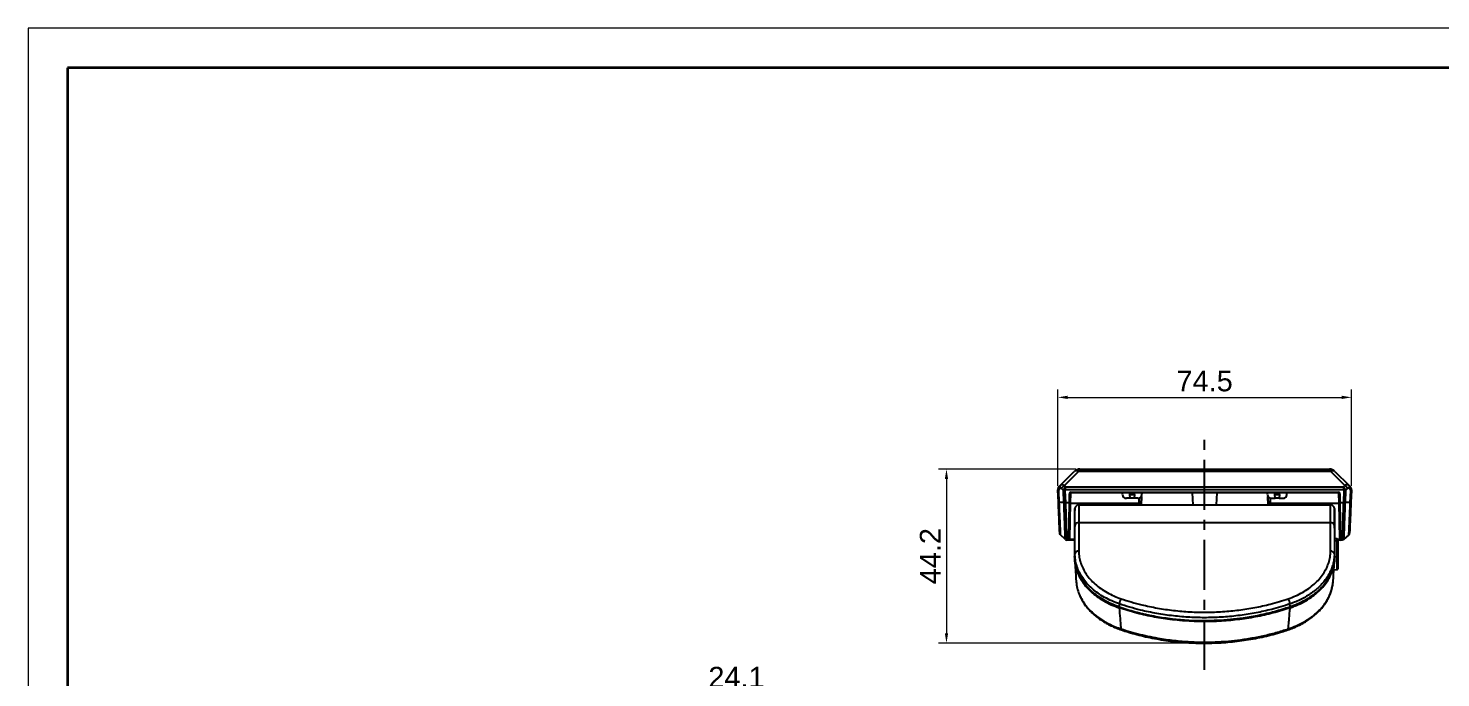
# Model space of a CAD drawing. Header units: millimetres. Extents: x -297 to 297, y -210 to 210.
# Drawn here: x -297 to 61.6, y 45.2 to 210 of the extents above; entities that cross this region are included whole.
import ezdxf

# ---------------------------------------------------------------- set-up
doc = ezdxf.new("R2010")
doc.units = ezdxf.units.MM
doc.linetypes.add('CENTERX2', pattern=[20.32, 12.7, -2.54, 2.54, -2.54])
doc.layers.get('0').update_dxf_attribs({"lineweight": 20})
for name, color, linetype, lineweight in [('AM_5', 3, 'Continuous', 25), ('粗实线层', 7, 'Continuous', 35), ('细实线层', 7, 'Continuous', 18)]:
    doc.layers.add(name, color=color, linetype=linetype, lineweight=lineweight)
doc.styles.add('标准', font='')
doc.styles.get('标准').set_extended_font_data('arial')

# ---------------------------------------------------------------- blocks, each defined once
blk = doc.blocks.new('$CAXA_FRAME_13B17AC1$')
at = {"layer": '粗实线层'}
for p, q in [((-287, 200), (-287, -200)), ((287, 200), (-287, 200))]:
    blk.add_line(p, q, dxfattribs=at)
at = {"layer": '细实线层'}
for p, q in [((297, 210), (-297, 210)), ((-297, 210), (-297, -210))]:
    blk.add_line(p, q, dxfattribs=at)

msp = doc.modelspace()

# ---------------------------------------------------------------- hatches: boundary and pattern name
at = {"layer": 'AM_5'}
for points in [[(-33.13, 116.76), (-33.13, 115.93), (-35.63, 116.34)], [(36.41, 116.76), (36.41, 115.93), (38.91, 116.34)], [(-64.32, 95.63), (-63.49, 95.63), (-63.9, 98.13)], [(-64.32, 56.47), (-63.49, 56.47), (-63.9, 53.97)]]:
    msp.add_hatch(color=7, dxfattribs=at).paths.add_polyline_path(points, flags=0)

# ---------------------------------------------------------------- linework, layer by layer
at = {"color": 7, "linetype": 'CENTERX2', "lineweight": 25}
msp.add_line((1.64, 47.17), (1.64, 106.49), dxfattribs=at)
at = {"color": 7, "linetype": 'Continuous', "lineweight": 25}
for p, q in [((-35.02, 93.97), (-31.45, 97.54)), ((-30.39, 97.54), (-33.97, 93.97)), ((33.66, 97.54), (-30.39, 97.54)), ((-30.03, 98.13), (33.31, 98.13)), ((37.24, 93.97), (33.66, 97.54)), ((34.73, 97.54), (38.31, 93.97)), ((-35.34, 93.65), (-35.02, 93.97)), ((-33.97, 93.97), (-33.64, 93.65)), ((-33.64, 93.65), (36.87, 93.65)), ((36.87, 93.65), (37.24, 93.97)), ((38.31, 93.97), (38.62, 93.65)), ((-35.63, 92.76), (-35.63, 92.9)), ((-35.49, 89.71), (-35.63, 92.76)), ((-35.03, 93.2), (-35.49, 92.75)), ((-35.49, 92.75), (-35.35, 89.7)), ((-34.07, 89.69), (-35.35, 89.7)), ((-34.2, 92.74), (-34.69, 93.2)), ((-34.07, 89.69), (-34.2, 92.74)), ((-33.84, 92.74), (-33.71, 89.7)), ((37.05, 92.9), (-33.82, 92.9)), ((-33.71, 89.69), (-32.69, 89.69)), ((-32.86, 80.13), (-32.69, 89.69)), ((-32.69, 89.69), (-32.65, 91.93)), ((-32.49, 89.7), (-32.66, 80.33)), ((-32.45, 91.93), (-32.49, 89.7)), ((-32.25, 92.32), (35.53, 92.32)), ((-32.25, 92.13), (-32.25, 92.32)), ((35.53, 92.13), (-32.25, 92.13)), ((-19.24, 91.68), (-19.26, 92.13)), ((-17.28, 90.73), (-18.24, 90.73)), ((-17.33, 91.68), (-17.35, 92.13)), ((-17.33, 91.68), (-16.19, 91.68)), ((-17.28, 90.73), (-17.33, 91.68)), ((-16.24, 90.73), (-17.28, 90.73)), ((-16.19, 91.68), (-16.24, 90.73)), ((-15.28, 90.73), (-16.24, 90.73)), ((-16.19, 91.68), (-16.17, 92.13)), ((-14.99, 89.48), (-14.97, 90.78)), ((-14.47, 91.15), (-14.49, 89.97)), ((-14.42, 91.22), (-14.46, 89.05)), ((-14.28, 91.68), (-14.26, 92.13)), ((-1.55, 92.13), (-1.34, 89.05)), ((4.61, 89.05), (4.83, 92.13)), ((17.56, 91.68), (17.54, 92.13)), ((17.74, 89.05), (17.7, 91.22)), ((17.77, 89.97), (17.75, 91.15)), ((18.25, 90.78), (18.27, 89.48)), ((18.56, 90.73), (19.52, 90.73)), ((19.47, 91.68), (19.45, 92.13)), ((19.47, 91.68), (20.61, 91.68)), ((19.52, 90.73), (19.47, 91.68)), ((20.56, 90.73), (19.52, 90.73)), ((20.61, 91.68), (20.56, 90.73)), ((20.56, 90.73), (21.52, 90.73)), ((20.61, 91.68), (20.63, 92.13)), ((22.52, 91.68), (22.54, 92.13)), ((35.53, 92.13), (35.53, 92.32)), ((35.77, 89.7), (35.73, 91.93)), ((35.94, 80.33), (35.77, 89.7)), ((35.93, 91.93), (35.97, 89.69)), ((35.97, 89.69), (36.94, 89.69)), ((35.97, 89.69), (36.14, 80.13)), ((36.94, 89.7), (37.07, 92.76)), ((37.41, 92.75), (37.28, 89.69)), ((38.62, 89.69), (37.28, 89.69)), ((37.93, 93.2), (37.41, 92.75)), ((38.75, 92.74), (38.29, 93.2)), ((38.62, 89.69), (38.75, 92.74)), ((38.9, 92.74), (38.77, 89.7)), ((38.91, 92.9), (38.9, 92.74)), ((-32.5, 89.48), (-14.99, 89.48)), ((-31.31, 88.1), (-31.36, 87.05)), ((-31.36, 87.05), (-31.36, 83.13)), ((-31.31, 83.87), (-31.31, 88.1)), ((-30.32, 89.05), (-30.32, 84.54)), ((-30.32, 89.05), (33.6, 89.05)), ((-27.86, 89.48), (-27.86, 89.05)), ((18.27, 89.48), (35.78, 89.48)), ((31.14, 89.48), (31.14, 89.05)), ((33.6, 84.54), (33.6, 89.05)), ((34.59, 88.1), (34.59, 83.87)), ((34.64, 87.05), (34.59, 88.1)), ((34.64, 83.13), (34.64, 87.05)), ((-31.31, 83.87), (-31.36, 83.13)), ((-31.36, 83.13), (-31.36, 75.9)), ((-31.34, 75.66), (-31.34, 82.88)), ((-31.31, 76.65), (-31.31, 83.87)), ((-30.32, 84.54), (-30.32, 77.33)), ((33.6, 84.54), (-30.32, 84.54)), ((33.6, 77.33), (33.6, 84.54)), ((34.59, 83.87), (34.59, 76.65)), ((34.64, 83.13), (34.59, 83.87)), ((34.64, 83.13), (34.64, 75.9)), ((-33.72, 80.28), (-35.01, 81.56)), ((-32.86, 80.13), (-33.37, 80.13)), ((-31.39, 80.13), (-32.86, 80.13)), ((-32.66, 80.33), (-31.38, 80.33)), ((35.27, 80.46), (34.64, 80.49)), ((35.27, 79.92), (34.64, 79.94)), ((35.27, 79.92), (35.27, 80.46)), ((35.27, 75.82), (35.27, 79.92)), ((35.45, 80.33), (35.94, 80.33)), ((35.46, 80.26), (35.46, 79.78)), ((36.14, 80.13), (35.46, 80.13)), ((35.46, 79.78), (35.46, 75.67)), ((36.59, 80.13), (36.14, 80.13)), ((38.27, 81.49), (36.93, 80.26)), ((-31.34, 75.66), (-31.34, 75.65)), ((35.27, 75.82), (34.62, 75.84)), ((34.62, 75.65), (34.62, 75.66)), ((35.27, 72.64), (35.27, 75.82)), ((35.46, 75.67), (35.46, 72.84)), ((34.45, 72.61), (35.27, 72.64)), ((-20.99, 63.54), (-19.93, 63.12)), ((-20.06, 62.94), (-19.93, 63.12)), ((-20.06, 62.94), (-20.05, 62.93)), ((24.27, 63.54), (23.21, 63.12)), ((23.34, 62.94), (23.21, 63.12)), ((23.32, 62.93), (23.34, 62.94)), ((-19.58, 57.48), (-19.59, 57.6)), ((-19.55, 57.4), (-19.58, 57.48)), ((-19.51, 57.34), (-19.55, 57.4)), ((1.64, 59.64), (-3.65, 59.64)), ((-3.65, 59.64), (-3.65, 59.64)), ((-1.67, 59.64), (-3.65, 59.64)), ((0.47, 59.64), (-1.67, 59.64)), ((1.64, 59.64), (0.47, 59.64)), ((1.64, 59.64), (1.64, 59.43)), ((22.79, 57.34), (22.83, 57.39)), ((22.83, 57.39), (22.85, 57.48)), ((22.85, 57.48), (22.87, 57.6)), ((-19.48, 57.32), (-19.51, 57.34)), ((22.75, 57.32), (22.79, 57.34))]:
    msp.add_line(p, q, dxfattribs=at)
for centre, radius, start, end in [((-30.03, 96.13), 2, 90, 135), ((-30.92, 96.78), 0.928, 55.1431, 124.8569), ((33.31, 96.13), 2, 45, 90), ((34.2, 96.78), 0.928, 55.1431, 124.8569), ((-34.63, 92.94), 1, 135, 182.5), ((-34.48, 93.58), 0.666, 143.7444, 214.2737), ((-33.18, 92.51), 1.65, 118.2866, 155.4303), ((36.37, 92.5), 1.71, 24.31, 59.579), ((37.76, 93.59), 0.658, 323.0327, 34.5388), ((37.91, 92.94), 1, 357.5, 45), ((-35.5, 92.87), 0.133, 103.6865, 166.3135), ((-35.53, 93.22), 0.473, 257.8127, 274.7969), ((-34.23, 101.18), 8.45, 270.209, 272.6529), ((-30.63, 102.32), 9.95, 249.4558, 251.2696), ((-32.62, 90.85), 1.15, 266.5223, 276.476), ((-32.25, 91.92), 0.4, 90, 179), ((-32.58, 93.08), 1.15, 266.5223, 276.476), ((-32.25, 91.93), 0.2, 90, 179), ((-18.24, 91.73), 1, 183, 270), ((-15.28, 91.73), 1, 270, 357), ((-14.99, 89.98), 0.5, 271.1436, 359), ((18.56, 91.73), 1, 183, 270), ((18.27, 89.98), 0.5, 181, 271.1951), ((21.52, 91.73), 1, 270, 357), ((35.53, 91.92), 0.4, 1, 90), ((35.53, 91.93), 0.2, 1, 90), ((35.86, 93.08), 1.15, 263.524, 273.4777), ((35.9, 90.85), 1.15, 263.524, 273.4777), ((33.96, 102.47), 10.06, 287.8983, 289.6301), ((37.47, 101.47), 8.72, 267.3732, 269.6424), ((38.8, 93.28), 0.547, 265.2264, 281.4562), ((38.77, 92.87), 0.143, 13.5065, 76.4935), ((-30.32, 88.05), 1, 90, 177.5), ((33.6, 88.05), 1, 2.5, 90), ((-30.43, 83.64), 0.91, 82.5671, 165.6216), ((33.71, 83.64), 0.91, 14.3784, 97.4329), ((-32.86, 80.33), 0.2, 270, 359), ((35.26, 80.26), 0.2, 0, 87.5), ((35.28, 79.74), 0.176, 10.9289, 96.168), ((36.14, 80.33), 0.2, 181, 270), ((-30.43, 76.43), 0.91, 82.5671, 165.6216), ((33.71, 76.43), 0.91, 14.3784, 97.4329), ((35.28, 75.64), 0.176, 10.9289, 96.168), ((35.26, 72.84), 0.2, 272.5, 0), ((-17.24, 63.74), 2.78, 147.2996, 176.1494), ((20.52, 63.74), 2.77, 3.8526, 32.716)]:
    msp.add_arc(centre, radius, start, end, dxfattribs=at)
for centre, major_axis, ratio, start_param, end_param in [((-30.03, 96.13), (0, 2), 0.25, 0, 0.785398), ((33.31, 96.13), (0, 2), 0.25, 5.497787, 6.283185), ((-34.63, 92.94), (-0.707, 0.707), 0.812458, 0, 0.829031), ((-34.84, 92.69), (-0.046, 0.586), 0.587517, 5.701838, 6.749036), ((-34.12, 92.75), (-0.78, 1.31), 0.631725, 5.395416, 6.442613), ((-33.64, 92.94), (0.527, 0.873), 0.444972, 0.935093, 1.764125), ((-33.64, 92.94), (0.184, 0.999), 0.172736, 0.817185, 1.646217), ((36.87, 92.94), (-0.502, 0.885), 0.430509, 4.532151, 5.361182), ((36.87, 92.94), (-0.175, 1), 0.164968, 4.639934, 5.468965), ((37.4, 92.75), (0.79, 1.31), 0.644375, 6.123576, 7.170773), ((38.09, 92.69), (0.034, 0.586), 0.613809, 5.783178, 6.830376), ((37.91, 92.94), (0.707, 0.707), 0.797042, 5.454154, 6.283185), ((-35.11, 92.46), (-0.35, 1.05), 0.254435, 0.955002, 1.212191), ((-33.14, 92.46), (0.874, -0.712), 0.886011, 3.344034, 3.624725), ((-33.14, 92.44), (0.622, -0.568), 0.593017, 3.394557, 3.675248), ((36.33, 92.44), (0.664, 0.559), 0.575494, 5.796299, 6.053488), ((36.33, 92.46), (0.913, 0.691), 0.872649, 5.842588, 6.099777), ((38.39, 92.46), (0.36, 1.05), 0.242248, 5.054433, 5.335124)]:
    msp.add_ellipse(centre, major_axis=major_axis, ratio=ratio, start_param=start_param, end_param=end_param, dxfattribs=at)
for points, knots in [([(-35.15, 81.89), (-35.15, 81.89), (-35.15, 81.94), (-35.16, 82.09), (-35.16, 82.16), (-35.17, 82.31), (-35.18, 82.48), (-35.19, 82.69), (-35.2, 82.93), (-35.2, 83.06), (-35.22, 83.49), (-35.23, 83.81), (-35.26, 84.34), (-35.27, 84.53), (-35.28, 84.93), (-35.29, 85.13), (-35.32, 85.77), (-35.34, 86.22), (-35.38, 87.16), (-35.4, 87.66), (-35.45, 88.67), (-35.47, 89.18), (-35.49, 89.71)], [0, 0, 0, 0, 364.004355, 364.004355, 546.006533, 546.006533, 728.008711, 910.010889, 910.010889, 1092.013066, 1092.013066, 1456.017422, 1456.017422, 1638.0196, 1638.0196, 1820.021777, 1820.021777, 2184.026133, 2184.026133, 2548.030488, 2548.030488, 2912.034844, 2912.034844, 2912.034844, 2912.034844]), ([(-35.35, 89.7), (-35.35, 89.56), (-35.34, 89.43), (-35.33, 89.16), (-35.32, 89.02), (-35.31, 88.62), (-35.3, 88.36), (-35.26, 87.57), (-35.24, 87.05), (-35.2, 86.07), (-35.18, 85.6), (-35.15, 84.94), (-35.14, 84.72), (-35.12, 84.31), (-35.11, 84.11), (-35.09, 83.55), (-35.08, 83.22), (-35.06, 82.78), (-35.05, 82.64), (-35.04, 82.4), (-35.03, 82.17), (-35.02, 81.99), (-35.02, 81.84), (-35.01, 81.77), (-35.01, 81.67), (-35.01, 81.63), (-35.01, 81.59), (-35.01, 81.58), (-35.01, 81.56), (-35.01, 81.56), (-35.01, 81.56)], [0, 0, 0, 0, 125.808035, 125.808035, 251.61607, 251.61607, 503.23214, 503.23214, 1006.46428, 1006.46428, 1509.696421, 1509.696421, 1761.312491, 1761.312491, 2012.928561, 2012.928561, 2516.160701, 2516.160701, 2767.776771, 2767.776771, 3019.392841, 3271.008912, 3271.008912, 3522.624982, 3522.624982, 3774.241052, 3774.241052, 3900.049087, 3900.049087, 4025.857122, 4025.857122, 4025.857122, 4025.857122]), ([(-33.72, 80.28), (-33.72, 80.28), (-33.72, 80.34), (-33.73, 80.58), (-33.73, 80.75), (-33.75, 81.1), (-33.75, 81.24), (-33.76, 81.53), (-33.77, 81.68), (-33.79, 82.19), (-33.81, 82.58), (-33.84, 83.45), (-33.85, 83.92), (-33.88, 84.68), (-33.89, 84.95), (-33.91, 85.49), (-33.92, 85.77), (-33.95, 86.63), (-33.98, 87.22), (-34.01, 88.13), (-34.03, 88.44), (-34.05, 89.06), (-34.06, 89.37), (-34.07, 89.69)], [0, 0, 0, 0, 359.63041, 359.63041, 719.26082, 719.26082, 899.076025, 899.076025, 1078.89123, 1078.89123, 1438.52164, 1438.52164, 1798.15205, 1798.15205, 1977.967255, 1977.967255, 2157.78246, 2157.78246, 2517.41287, 2517.41287, 2697.228075, 2697.228075, 2877.04328, 2877.04328, 2877.04328, 2877.04328]), ([(-33.71, 89.69), (-33.7, 89.37), (-33.69, 89.05), (-33.67, 88.42), (-33.65, 88.11), (-33.62, 87.19), (-33.6, 86.59), (-33.56, 85.71), (-33.55, 85.43), (-33.53, 84.88), (-33.52, 84.61), (-33.5, 83.84), (-33.48, 83.36), (-33.45, 82.47), (-33.44, 82.07), (-33.41, 81.56), (-33.41, 81.4), (-33.4, 81.11), (-33.39, 80.97), (-33.38, 80.61), (-33.38, 80.44), (-33.37, 80.19), (-33.37, 80.13), (-33.37, 80.13)], [0, 0, 0, 0, 184.019133, 184.019133, 368.038266, 368.038266, 736.076532, 736.076532, 920.095665, 920.095665, 1104.114797, 1104.114797, 1472.153063, 1472.153063, 1840.191329, 1840.191329, 2024.210462, 2024.210462, 2208.229595, 2208.229595, 2576.267861, 2576.267861, 2944.306127, 2944.306127, 2944.306127, 2944.306127]), ([(36.59, 80.13), (36.59, 80.13), (36.59, 80.15), (36.59, 80.21), (36.59, 80.25), (36.6, 80.43), (36.6, 80.61), (36.62, 81.09), (36.63, 81.38), (36.66, 82.07), (36.67, 82.46), (36.71, 83.35), (36.72, 83.83), (36.75, 84.6), (36.76, 84.87), (36.78, 85.42), (36.79, 85.71), (36.82, 86.58), (36.84, 87.18), (36.89, 88.41), (36.91, 89.05), (36.94, 89.69)], [0, 0, 0, 0, 112.957152, 112.957152, 225.914303, 225.914303, 451.828607, 451.828607, 677.74291, 677.74291, 903.657213, 903.657213, 1129.571516, 1129.571516, 1242.528668, 1242.528668, 1355.48582, 1355.48582, 1581.400123, 1581.400123, 1807.314426, 1807.314426, 1807.314426, 1807.314426]), ([(37.28, 89.69), (37.26, 89.06), (37.23, 88.43), (37.19, 87.21), (37.16, 86.62), (37.13, 85.76), (37.12, 85.48), (37.1, 84.93), (37.09, 84.67), (37.06, 83.91), (37.05, 83.43), (37.01, 82.56), (37, 82.17), (36.97, 81.5), (36.96, 81.21), (36.94, 80.74), (36.94, 80.56), (36.93, 80.38), (36.93, 80.34), (36.93, 80.28), (36.93, 80.26), (36.93, 80.26)], [0, 0, 0, 0, 228.990609, 228.990609, 457.981219, 457.981219, 572.476523, 572.476523, 686.971828, 686.971828, 915.962437, 915.962437, 1144.953047, 1144.953047, 1373.943656, 1373.943656, 1602.934265, 1602.934265, 1717.42957, 1717.42957, 1831.924875, 1831.924875, 1831.924875, 1831.924875]), ([(38.27, 81.49), (38.27, 81.49), (38.27, 81.49), (38.27, 81.5), (38.27, 81.51), (38.27, 81.55), (38.27, 81.59), (38.28, 81.75), (38.28, 81.91), (38.3, 82.32), (38.31, 82.56), (38.33, 83.01), (38.34, 83.17), (38.35, 83.5), (38.36, 83.68), (38.38, 84.24), (38.4, 84.66), (38.44, 85.55), (38.46, 86.03), (38.49, 86.77), (38.5, 87.02), (38.53, 87.53), (38.54, 87.8), (38.56, 88.33), (38.57, 88.6), (38.59, 89.01), (38.59, 89.14), (38.61, 89.42), (38.61, 89.56), (38.62, 89.69)], [0, 0, 0, 0, 79.021101, 79.021101, 158.042202, 158.042202, 316.084403, 316.084403, 632.168806, 632.168806, 948.253209, 948.253209, 1106.295411, 1106.295411, 1264.337613, 1264.337613, 1580.422016, 1580.422016, 1896.506419, 1896.506419, 2054.54862, 2054.54862, 2212.590822, 2212.590822, 2370.633024, 2370.633024, 2449.654124, 2449.654124, 2528.675225, 2528.675225, 2528.675225, 2528.675225]), ([(38.77, 89.7), (38.75, 89.17), (38.73, 88.66), (38.69, 87.9), (38.68, 87.65), (38.66, 87.16), (38.65, 86.91), (38.62, 86.19), (38.6, 85.74), (38.56, 84.88), (38.54, 84.48), (38.52, 83.94), (38.51, 83.77), (38.5, 83.45), (38.49, 83.29), (38.47, 82.87), (38.46, 82.63), (38.45, 82.24), (38.44, 82.09), (38.43, 81.89), (38.43, 81.83), (38.43, 81.84)], [0, 0, 0, 0, 233.026971, 233.026971, 349.540456, 349.540456, 466.053941, 466.053941, 699.080912, 699.080912, 932.107882, 932.107882, 1048.621367, 1048.621367, 1165.134853, 1165.134853, 1398.161823, 1398.161823, 1631.188794, 1631.188794, 1864.215764, 1864.215764, 1864.215764, 1864.215764]), ([(-31.36, 75.9), (-31.35, 76.08), (-31.33, 76.33), (-31.32, 76.59), (-31.31, 76.65)], [0, 0, 0, 0, 439.151963, 598.455979, 598.455979, 598.455979, 598.455979]), ([(-20.07, 63.17), (-20.73, 63.42), (-22.06, 63.91), (-23.88, 64.84), (-25.56, 65.9), (-27.06, 67.09), (-28.36, 68.39), (-29.44, 69.79), (-30.3, 71.26), (-30.91, 72.79), (-31.29, 74.34), (-31.34, 75.38), (-31.36, 75.9)], [0, 0, 0, 0, 219.092061, 438.881959, 657.972985, 877.070529, 1096.867246, 1315.964496, 1534.959919, 1754.653777, 1973.649777, 2186.01085, 2186.01085, 2186.01085, 2186.01085]), ([(-31.34, 75.65), (-31.35, 75.38), (-31.35, 74.98), (-31.27, 74.58), (-31.25, 74.47)], [0, 0, 0, 0, 413.904008, 590.263958, 590.263958, 590.263958, 590.263958]), ([(-20.01, 63.93), (-20.65, 64.16), (-21.96, 64.65), (-23.78, 65.57), (-25.46, 66.63), (-26.97, 67.81), (-28.27, 69.11), (-29.36, 70.5), (-30.23, 71.97), (-30.85, 73.5), (-31.24, 75.07), (-31.29, 76.13), (-31.31, 76.65)], [0, 0, 0, 0, 215.039885, 435.422435, 656.506815, 876.888693, 1097.428955, 1318.673355, 1539.213712, 1759.744959, 1980.979994, 2201.512123, 2201.512123, 2201.512123, 2201.512123]), ([(-30.32, 77.33), (-30.29, 76.83), (-30.24, 75.82), (-29.87, 74.33), (-29.28, 72.88), (-28.46, 71.48), (-27.42, 70.16), (-26.19, 68.93), (-24.76, 67.8), (-23.16, 66.8), (-21.43, 65.92), (-20.19, 65.47), (-19.57, 65.24)], [0, 0, 0, 0, 230.704748, 462.144919, 692.848652, 923.55811, 1155.004253, 1385.713609, 1616.259609, 1847.540692, 2078.087472, 2303.049335, 2303.049335, 2303.049335, 2303.049335]), ([(22.86, 65.24), (23.49, 65.47), (24.75, 65.94), (26.49, 66.83), (28.08, 67.83), (29.5, 68.96), (30.74, 70.2), (31.77, 71.52), (32.58, 72.92), (33.17, 74.37), (33.53, 75.85), (33.57, 76.84), (33.6, 77.33)], [0, 0, 0, 0, 149.813209, 300.103984, 449.916541, 599.73304, 750.027935, 899.8443, 1049.547582, 1199.728247, 1349.432008, 1495.139394, 1495.139394, 1495.139394, 1495.139394]), ([(34.59, 76.65), (34.57, 76.14), (34.53, 75.24), (34.25, 73.95), (33.86, 72.8), (33.33, 71.66), (32.66, 70.56), (31.88, 69.51), (30.97, 68.51), (29.93, 67.56), (28.79, 66.68), (27.55, 65.87), (26.23, 65.14), (24.81, 64.48), (23.8, 64.11), (23.29, 63.93)], [0, 0, 0, 0, 188.905319, 332.582773, 476.260165, 624.108442, 771.956682, 915.739624, 1059.522563, 1207.488266, 1355.454001, 1499.232786, 1643.011626, 1790.968779, 1938.926017, 1938.926017, 1938.926017, 1938.926017]), ([(34.64, 75.9), (34.61, 75.37), (34.57, 74.31), (34.17, 72.74), (33.56, 71.21), (32.69, 69.74), (31.6, 68.35), (30.3, 67.05), (28.79, 65.87), (27.11, 64.81), (25.3, 63.89), (23.99, 63.41), (23.34, 63.17)], [0, 0, 0, 0, 151.610557, 303.704153, 455.314144, 606.927145, 759.023881, 910.636888, 1062.207199, 1214.260721, 1365.831608, 1513.059689, 1513.059689, 1513.059689, 1513.059689]), ([(23.34, 62.94), (23.69, 63.06), (24.74, 63.44), (26.41, 64.2), (28.24, 65.26), (29.89, 66.47), (31.32, 67.81), (32.51, 69.26), (33.46, 70.8), (34.13, 72.39), (34.55, 74.02), (34.6, 75.11), (34.62, 75.65)], [0, 0, 0, 0, 75.975697, 228.127617, 380.279721, 532.431971, 684.584324, 836.736727, 988.889127, 1141.041468, 1288.409647, 1437.764066, 1437.764066, 1437.764066, 1437.764066]), ([(34.59, 76.65), (34.6, 76.59), (34.61, 76.33), (34.63, 76.08), (34.64, 75.9)], [0, 0, 0, 0, 109.620798, 412.01256, 412.01256, 412.01256, 412.01256]), ([(-31.32, 75.03), (-31.31, 74.76), (-31.2, 72.99), (-31.08, 71.23), (-30.99, 69.74)], [0, 0, 0, 0, 88.823908, 581.579294, 581.579294, 581.579294, 581.579294]), ([(-31.21, 74.22), (-31.16, 73.87), (-31.03, 72.95), (-30.51, 71.52), (-29.69, 69.95), (-28.61, 68.45), (-27.28, 67.06), (-25.73, 65.79), (-24, 64.67), (-22.11, 63.7), (-20.74, 63.19), (-20.06, 62.94)], [0, 0, 0, 0, 150.143218, 384.173193, 618.203319, 852.233515, 1086.263697, 1320.293781, 1554.32369, 1781.004623, 2010.73883, 2010.73883, 2010.73883, 2010.73883]), ([(34.27, 69.73), (34.28, 69.95), (34.4, 71.71), (34.51, 73.48), (34.6, 75.03)], [0, 0, 0, 0, 48.008648, 383.956451, 383.956451, 383.956451, 383.956451]), ([(-30.96, 69.74), (-30.94, 69.4), (-30.89, 68.54), (-30.52, 67.16), (-29.9, 65.63), (-29.03, 64.16), (-27.93, 62.77), (-26.62, 61.48), (-24.97, 60.18), (-22.92, 58.95), (-21.02, 58.09), (-19.87, 57.7), (-19.59, 57.6)], [0, 0, 0, 0, 140.567468, 361.779584, 583.695837, 804.907074, 1026.2084, 1248.215765, 1469.517091, 1755.954997, 2042.393549, 2133.958759, 2133.958759, 2133.958759, 2133.958759]), ([(22.75, 57.34), (22.75, 57.34), (23.22, 57.48), (24.11, 57.84), (25.41, 58.4), (26.64, 59.04), (27.8, 59.75), (28.89, 60.51), (29.88, 61.33), (30.78, 62.19), (31.58, 63.1), (32.27, 64.04), (32.87, 65.03), (33.37, 66.05), (33.76, 67.1), (34.04, 68.17), (34.19, 68.94), (34.21, 69.34), (34.21, 69.38)], [0, 0, 0, 0, 2.245266, 148.925056, 296.354281, 444.163925, 591.831887, 738.918787, 885.03994, 1029.863332, 1172.968833, 1314.47992, 1456.706231, 1599.88102, 1743.777212, 1888.124488, 2032.62785, 2048.169581, 2048.169581, 2048.169581, 2048.169581]), ([(22.87, 57.6), (23.55, 57.85), (24.72, 58.27), (26.26, 59.02), (27.57, 59.77), (28.79, 60.6), (29.9, 61.5), (30.9, 62.46), (31.78, 63.47), (32.54, 64.54), (33.32, 65.92), (33.98, 67.57), (34.15, 68.87), (34.23, 69.48)], [0, 0, 0, 0, 152.093975, 262.099537, 372.105054, 485.304567, 598.504055, 708.573132, 818.642214, 931.912237, 1045.182295, 1237.006684, 1409.885869, 1409.885869, 1409.885869, 1409.885869]), ([(34.23, 69.48), (34.25, 69.56), (34.27, 69.65), (34.27, 69.73), (34.27, 69.73)], [0, 0, 0, 0, 362.839078, 375.425988, 375.425988, 375.425988, 375.425988]), ([(-30.38, 66.9), (-30.3, 66.67), (-30.11, 66.09), (-29.67, 65.19), (-29.09, 64.19), (-28.41, 63.23), (-27.63, 62.33), (-26.76, 61.47), (-25.81, 60.66), (-24.76, 59.9), (-23.63, 59.19), (-22.43, 58.54), (-21.15, 57.96), (-20.16, 57.56), (-19.58, 57.38), (-19.47, 57.34)], [0, 0, 0, 0, 141.437732, 361.549666, 580.975838, 799.330041, 1016.274085, 1231.69218, 1449.126154, 1669.130721, 1891.294796, 2115.118791, 2340.039586, 2565.466878, 2620.073653, 2620.073653, 2620.073653, 2620.073653]), ([(-19.57, 65.24), (-18.72, 64.96), (-17, 64.4), (-13.93, 63.59), (-10.35, 62.84), (-6.25, 62.24), (-2.1, 61.88), (2.07, 61.78), (6.22, 61.93), (10.33, 62.33), (14.38, 62.97), (17.8, 63.73), (20.62, 64.51), (22.11, 65), (22.86, 65.24)], [0, 0, 0, 0, 131.444647, 262.888451, 456.629633, 651.071669, 845.491391, 1039.202035, 1231.239087, 1423.96275, 1616.696378, 1808.747069, 1923.160811, 2037.575688, 2037.575688, 2037.575688, 2037.575688]), ([(-20.01, 63.93), (-20.01, 63.85), (-20.03, 63.6), (-20.05, 63.35), (-20.07, 63.17), (-20.07, 63.17)], [0, 0, 0, 0, 182.888036, 624.447291, 624.483153, 624.483153, 624.483153, 624.483153]), ([(-20.07, 63.17), (-18.71, 62.74), (-16.01, 61.88), (-11.84, 60.94), (-7.65, 60.25), (-3.45, 59.82), (0.78, 59.63), (5, 59.71), (9.2, 60.04), (13.35, 60.61), (17.4, 61.43), (20.73, 62.31), (22.67, 62.95), (23.34, 63.17)], [0, 0, 0, 0, 177.507631, 355.017148, 523.832747, 693.251945, 862.646456, 1031.42827, 1199.571815, 1368.31036, 1537.030791, 1705.149549, 1793.746717, 1793.746717, 1793.746717, 1793.746717]), ([(-20.05, 62.93), (-19.98, 62.03), (-19.86, 60.38), (-19.69, 58.6), (-19.61, 57.73), (-19.59, 57.6)], [0, 0, 0, 0, 303.198926, 555.339487, 598.297812, 598.297812, 598.297812, 598.297812]), ([(-3.65, 59.64), (-3.84, 59.65), (-4.79, 59.73), (-6.52, 59.9), (-8.82, 60.21), (-11.1, 60.59), (-13.35, 61.05), (-15.6, 61.59), (-17.84, 62.21), (-19.31, 62.69), (-20.05, 62.93)], [0, 0, 0, 0, 44.58252, 233.771565, 422.96001, 612.148541, 801.337891, 990.528999, 1187.399615, 1383.862021, 1383.862021, 1383.862021, 1383.862021]), ([(23.29, 63.93), (22.53, 63.68), (21.01, 63.18), (18.15, 62.4), (14.7, 61.63), (10.6, 60.97), (6.38, 60.56), (2.13, 60.39), (-2.11, 60.5), (-6.32, 60.85), (-10.53, 61.46), (-14.22, 62.23), (-17.38, 63.07), (-19.13, 63.64), (-20.01, 63.93)], [0, 0, 0, 0, 105.909081, 212.097803, 387.196415, 563.503051, 743.588987, 924.993961, 1101.534886, 1279.357244, 1461.107529, 1644.185589, 1765.801892, 1887.843637, 1887.843637, 1887.843637, 1887.843637]), ([(-19.93, 63.12), (-18.67, 62.72), (-16.14, 61.91), (-12.17, 60.98), (-8.41, 60.33), (-4.89, 59.92), (-1.63, 59.68), (0.55, 59.65), (1.64, 59.64)], [0, 0, 0, 0, 201.478881, 403.02454, 604.547233, 762.875677, 921.208227, 1079.503992, 1079.503992, 1079.503992, 1079.503992]), ([(23.21, 63.12), (21.95, 62.72), (19.42, 61.91), (15.45, 60.98), (11.69, 60.33), (8.17, 59.92), (4.91, 59.68), (2.73, 59.65), (1.64, 59.64)], [0, 0, 0, 0, 165.898321, 331.853307, 497.791965, 628.163979, 758.537384, 888.878921, 888.878921, 888.878921, 888.878921]), ([(23.32, 62.93), (22.98, 62.82), (21.92, 62.46), (20.13, 61.93), (17.93, 61.35), (15.7, 60.85), (13.44, 60.42), (11.15, 60.07), (8.84, 59.79), (6.48, 59.59), (4.08, 59.46), (2.45, 59.44), (1.64, 59.43)], [0, 0, 0, 0, 72.641167, 219.679683, 366.719199, 513.756911, 660.793429, 807.829382, 954.865341, 1101.901836, 1254.908929, 1408.288406, 1408.288406, 1408.288406, 1408.288406]), ([(22.87, 57.6), (22.89, 57.89), (22.97, 58.77), (23.12, 60.5), (23.25, 61.98), (23.32, 62.89), (23.32, 62.93)], [0, 0, 0, 0, 95.562555, 283.497059, 559.431858, 574.984665, 574.984665, 574.984665, 574.984665]), ([(23.34, 63.17), (23.34, 63.17), (23.33, 63.35), (23.31, 63.6), (23.3, 63.85), (23.29, 63.93)], [0, 0, 0, 0, 0.026394, 324.806623, 459.526883, 459.526883, 459.526883, 459.526883]), ([(-19.59, 57.6), (-18.8, 57.34), (-17.2, 56.83), (-14.73, 56.18), (-12.2, 55.61), (-9.16, 55.05), (-5.6, 54.57), (-1.47, 54.26), (2.71, 54.2), (6.56, 54.37), (10.09, 54.73), (13.3, 55.19), (16.54, 55.83), (19.75, 56.61), (21.83, 57.27), (22.87, 57.6)], [0, 0, 0, 0, 117.897427, 235.794426, 355.080116, 474.367871, 658.277961, 842.181044, 1031.375085, 1220.57444, 1360.365526, 1510.534496, 1660.702072, 1813.66858, 1966.631949, 1966.631949, 1966.631949, 1966.631949]), ([(1.64, 59.43), (0.76, 59.44), (-1.01, 59.46), (-2.77, 59.58), (-3.65, 59.64)], [0, 0, 0, 0, 188.193479, 376.93304, 376.93304, 376.93304, 376.93304]), ([(-19.48, 57.33), (-18.89, 57.13), (-17.6, 56.71), (-15.55, 56.14), (-13.35, 55.6), (-11.1, 55.14), (-8.81, 54.75), (-6.49, 54.43), (-4.15, 54.2), (-1.81, 54.04), (0.54, 53.96), (2.89, 53.97), (5.23, 54.05), (7.57, 54.21), (9.9, 54.45), (12.22, 54.77), (14.52, 55.16), (16.78, 55.64), (19.01, 56.19), (21.01, 56.75), (22.24, 57.16), (22.75, 57.33)], [0, 0, 0, 0, 125.966916, 275.194327, 425.366164, 576.895512, 728.874368, 881.136345, 1033.495014, 1185.705032, 1337.578861, 1488.98211, 1640.072007, 1791.5587, 1943.613121, 2096.052209, 2248.685846, 2401.282199, 2553.632553, 2705.608589, 2815.955517, 2815.955517, 2815.955517, 2815.955517])]:
    msp.add_open_spline(points, degree=3, knots=knots, dxfattribs=at)
for points in [[(-35.35, 89.7), (-35.44, 89.7), (-35.49, 89.7), (-35.49, 89.71)], [(-34.07, 89.69), (-33.98, 89.69), (-33.84, 89.7), (-33.71, 89.7)], [(37.28, 89.69), (37.19, 89.69), (37.06, 89.69), (36.94, 89.69)], [(38.62, 89.69), (38.71, 89.69), (38.77, 89.7), (38.77, 89.7)], [(-35.01, 81.56), (-35.09, 81.65), (-35.15, 81.77), (-35.15, 81.89)], [(-33.72, 80.28), (-33.63, 80.18), (-33.5, 80.13), (-33.37, 80.13)], [(36.93, 80.26), (36.84, 80.18), (36.71, 80.13), (36.59, 80.13)], [(38.27, 81.49), (38.36, 81.58), (38.42, 81.71), (38.43, 81.84)]]:
    msp.add_open_spline(points, degree=3, dxfattribs=at)
at = {"layer": 'AM_5', "color": 7, "linetype": 'Continuous', "lineweight": 15}
for p, q in [((-35.63, 93.9), (-35.63, 118.34)), ((38.91, 93.9), (38.91, 118.34)), ((-33.13, 116.34), (36.41, 116.34)), ((-31.03, 98.13), (-65.9, 98.13)), ((-63.9, 95.63), (-63.9, 56.47)), ((0.64, 53.97), (-65.9, 53.97))]:
    msp.add_line(p, q, dxfattribs=at)

# ---------------------------------------------------------------- block references
at = {"layer": '粗实线层'}
msp.add_blockref('$CAXA_FRAME_13B17AC1$', (0, 0), dxfattribs=at)

# ---------------------------------------------------------------- texts
at = {"layer": 'AM_5', "color": 7, "char_height": 5.25, "attachment_point": 5, "style": '标准'}
for s, insert, width in [('74.5', (1.64, 120.47), 27.2584), ('24.1', (-117.21, 45.34), 25.4177)]:
    msp.add_mtext(s, dxfattribs=dict(at, insert=insert, width=width))
at = {"layer": 'AM_5', "color": 7, "insert": (-68.03, 76.05), "char_height": 5.25, "width": 27.5785, "attachment_point": 5, "rotation": 90, "style": '标准'}
msp.add_mtext('44.2', dxfattribs=at)

doc.saveas('drawing.dxf')
